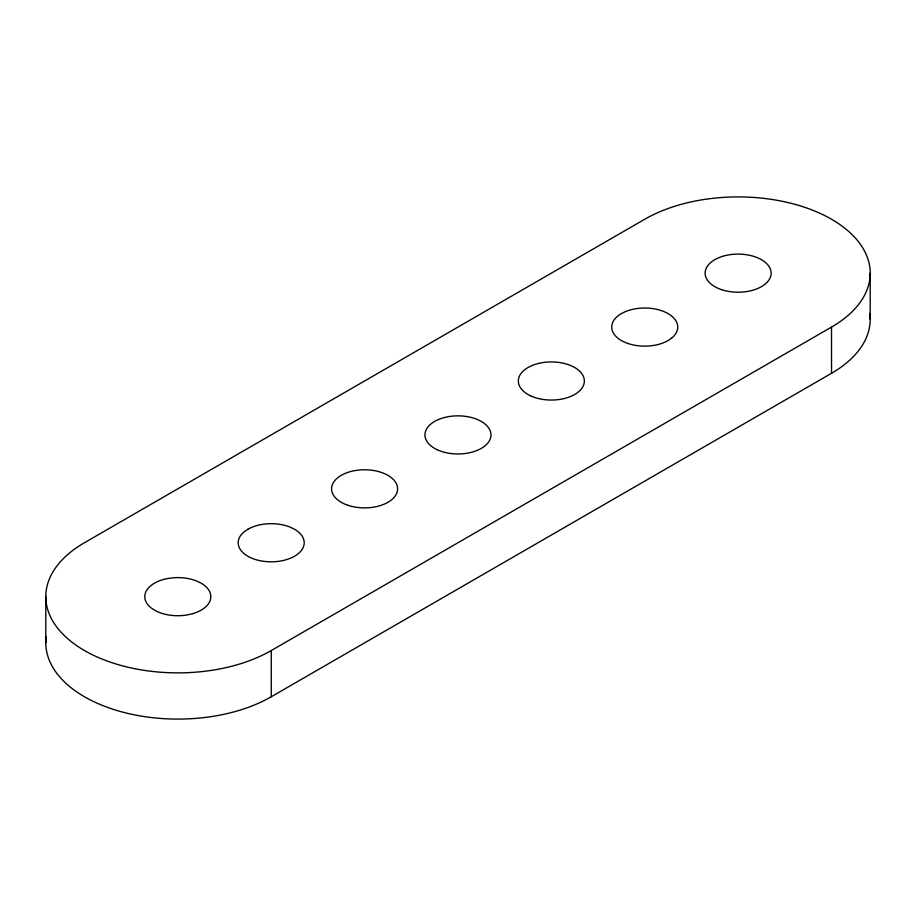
<?xml version="1.0" encoding="UTF-8"?>
<svg xmlns="http://www.w3.org/2000/svg" width="916" height="916" viewBox="0 0 916 916"><rect width="100%" height="100%" fill="white"/><g stroke="black" fill="none" stroke-linecap="round" stroke-linejoin="round"><path stroke-width="1.37" d="M271.262 650.543L831.522 327.081A132.076 76.246 0 0 0 831.522 219.245A132.076 76.246 0 0 0 644.738 219.245L84.478 542.707A132.076 76.246 0 0 0 84.478 650.543A132.076 76.246 0 0 0 271.262 650.543L271.262 696.755A132.076 76.246 0 0 1 122.572 712.087A132.076 76.246 0 0 1 46.212 636.86M271.262 696.755L831.522 373.293A132.076 76.246 0 0 0 869.788 313.398M870.2 273.163L870.2 319.375M831.522 327.081L831.522 373.293M45.8 596.625L45.8 642.837M247.847 529.265L244.48 531.543A33.022 19.064 0 0 0 246.083 555.13A33.022 19.064 0 0 0 286.181 559.733L290.601 558.165A33.022 19.064 0 0 0 294.54 529.265L290.601 527.318A33.022 19.064 0 0 0 247.847 529.265M671.451 338.279L668.085 340.557A33.022 19.064 0 0 1 621.392 340.557A33.022 19.064 0 0 1 621.392 313.604L625.33 311.658A33.022 19.064 0 0 1 668.085 313.604A33.022 19.064 0 0 1 671.451 338.279M192.795 613.651L188.009 614.796A33.022 19.064 0 0 1 154.46 610.136L151.094 607.869A33.022 19.064 0 0 1 167.605 578.534L172.643 577.836A33.022 19.064 0 0 1 197.215 581.236L201.154 583.183A33.022 19.064 0 0 1 192.795 613.651M721.625 289.674A33.022 19.064 0 0 0 771.146 273.163A33.022 19.064 0 0 0 721.625 256.652A33.022 19.064 0 0 0 721.625 289.674M437.184 449.722A33.022 19.064 0 0 0 490.575 437.894A33.022 19.064 0 0 0 446.138 417.112A33.022 19.064 0 0 0 437.184 449.722M348.069 505.334A33.022 19.064 0 0 0 397.601 488.823A33.022 19.064 0 0 0 348.069 472.324A33.022 19.064 0 0 0 348.069 505.334M530.57 395.804A33.022 19.064 0 0 0 583.961 383.976A33.022 19.064 0 0 0 539.524 363.194A33.022 19.064 0 0 0 530.57 395.804"/></g></svg>
